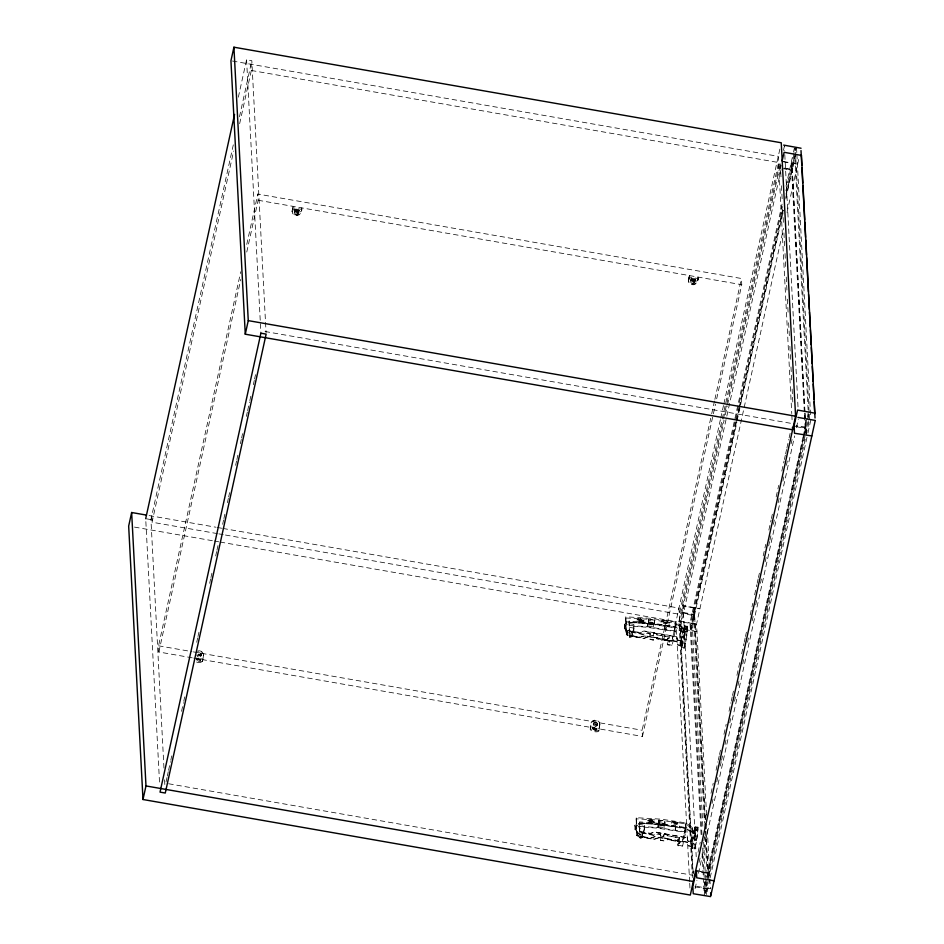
<?xml version="1.0" encoding="UTF-8"?>
<svg xmlns="http://www.w3.org/2000/svg" width="944" height="944" viewBox="0 0 944 944"><rect width="100%" height="100%" fill="white"/><g stroke="black" fill="none" stroke-linecap="round" stroke-linejoin="round"><path stroke-width="0.71" stroke-dasharray="4.72 3.54" d="M683.68 638.781L686.264 639.23L684.471 648.233L681.887 647.785L684.317 634.816L684.884 625.671L681.32 636.929L682.075 644.905L681.474 645.59L677.757 644.941L676.978 641.354L644.363 635.666L640.162 637.141L626.191 634.698L640.185 637.46L644.374 635.973L677.001 641.672M686.099 639.466L687.657 627.028L687.468 626.12L684.884 625.671M695.846 844.113L694.914 849.093L692.33 848.644L694.749 835.676L695.327 826.543L691.751 837.788L692.507 845.777L691.905 846.461L688.188 845.812L687.409 842.225L654.794 836.526L650.605 838.001L636.622 835.57L650.617 838.319L654.817 836.832L687.409 842.225M697.769 830.932L697.64 828.348L695.339 834.449M696.542 840.325L698.088 827.9L697.899 826.991L695.327 826.543M625.801 617.99L647.501 619.158L674.972 623.087L675.279 631.017L672.152 645.236L667.927 645.082L667.255 643.265C669.095 641.224 669.131 641.944 667.278 643.584M677.473 840.077L678.146 841.883L682.37 842.036L685.309 828.667L657.461 824.395L639.548 823.062M198.441 652.906A2.23 2.03 -3 0 1 201.367 654.676L201.155 655.938A2.23 2.03 -3 0 1 197.048 655.714M294.257 212.435L294.469 211.173A2.23 2.03 -3 0 1 298.693 211.916L298.469 213.179A2.23 2.03 -3 0 1 294.257 212.435L294.245 212.211A2.23 2.03 -3 0 0 298.457 212.943M298.693 211.916L294.375 211.444A2.23 2.03 -3 0 1 298.705 212.14M593.233 724.166L593.457 723.139A2.23 2.03 -3 0 1 597.682 723.871L597.446 724.909A2.23 2.03 -3 0 1 593.233 724.166L593.245 724.39A2.23 2.03 -3 0 0 597.458 725.134L593.245 724.39M597.682 723.871L593.363 723.399L597.658 724.142A2.23 2.03 -3 0 0 593.469 723.364L593.375 723.623M690.571 281.642L690.784 280.38A2.23 2.03 -3 0 1 694.996 281.111L694.784 282.374A2.23 2.03 -3 0 1 690.571 281.642L694.878 282.114L690.583 281.359A2.23 2.03 -3 0 0 694.772 282.15M694.996 281.111L690.689 280.639L694.973 281.383M780.57 168.185L781.172 165.212M686.677 635.843L687.208 627.477L684.896 633.589M693.356 843.783L695.94 844.231L697.333 836.136L697.793 832.632L695.209 832.171M683.928 637.849L684.093 636.48L681.509 636.032M685.403 643.253L684.447 647.761M694.914 849.093L694.524 837.34L691.94 836.891M694.359 838.709L697.899 826.991M238.348 97.173L246.573 59.767L251.812 60.687L265.441 320.877M163.961 768.038L150.934 519.601L233.782 142.686M239.481 116.785L251.812 60.687M217.415 533.62L152.055 522.209L233.64 151.04M239.646 123.699L251.34 70.47L251.021 64.275M192.257 657.826L158.852 651.997L158.533 645.802L240.744 271.754M246.75 244.413L257.818 194.063L741.429 278.504L741.748 284.699L715.823 402.663M158.852 651.997L240.755 279.389M246.762 252.048L258.149 200.258L257.818 194.063M166.05 781.809L166.994 777.49M167.312 776.051L168.256 771.732M168.575 770.292L170.475 761.666M170.793 760.227L171.737 755.908M181.543 711.316L183.443 702.678M183.761 701.239L184.705 696.92M196.718 642.25L197.674 637.943M197.992 636.504L198.936 632.185M209.686 583.274L210.63 578.955M210.949 577.516L211.904 573.197M215.692 555.933L216.648 551.615M216.955 550.175L218.229 544.428M222.654 524.286L223.598 519.967M223.917 518.527L224.861 514.209M227.398 502.704L228.342 498.385M228.66 496.945L229.604 492.638M235.622 465.298L236.566 460.979M236.885 459.551L237.829 455.232M240.366 443.715L241.31 439.408M241.629 437.969L242.573 433.65M246.372 416.387L247.316 412.068M247.635 410.628L249.535 402.002M249.841 400.563L250.797 396.244M253.322 384.739L254.278 380.42M254.585 378.981L255.541 374.662M292.097 211.303L293.065 206.358L293.171 208.412A4.496 1.782 12.4 0 0 297.62 210.76A4.496 1.782 12.4 0 0 301.903 209.934L301.797 207.881L300.829 212.825A4.496 4.095 -3 0 1 292.097 211.303L292.074 210.842A4.496 4.095 -3 0 0 300.806 212.365M295.071 210.406L295.201 209.568A2.23 0.885 12.4 0 1 297.266 209.249A2.23 0.885 12.4 0 1 299.413 210.3L299.437 210.772A2.23 0.885 12.4 0 1 297.36 211.078A2.23 0.885 12.4 0 1 295.224 210.028L299.46 210.429L299.331 211.267A2.23 0.885 12.4 0 1 297.254 211.574A2.23 0.885 12.4 0 1 295.106 210.536L299.354 211.149M197.001 658.499A2.23 0.885 12.4 0 1 200.671 659.537L200.588 660.517A2.23 0.885 12.4 0 1 196.954 660.281M197.756 650.971A4.496 4.095 -3 0 1 203.491 655.124L202.606 661.673A4.496 1.782 12.4 0 1 196.281 661.945M202.606 661.673L202.748 659.077L196.505 657.992M301.679 210.925L301.596 209.332L292.864 207.81L292.947 209.403A4.496 1.782 12.4 0 0 297.395 211.763A4.496 1.782 12.4 0 0 301.679 210.925L301.903 209.934M688.388 280.038L689.38 275.554L689.486 277.607A4.496 1.782 12.4 0 0 693.934 279.967A4.496 1.782 12.4 0 0 698.206 279.129L698.1 277.076L697.12 281.572A4.496 4.095 -3 0 1 688.388 280.038L688.412 280.498A4.496 4.095 -3 0 0 697.144 282.02L697.911 278.527L689.179 277.005L688.412 280.498M599.133 729.865A4.496 1.782 12.4 0 1 594.85 730.703A4.496 1.782 12.4 0 1 590.413 728.343L591.086 723.257A4.496 4.095 -3 0 1 599.818 724.78L598.921 730.868A4.496 1.782 12.4 0 1 594.637 731.694A4.496 1.782 12.4 0 1 590.189 729.346L591.062 722.797A4.496 4.095 -3 0 1 599.794 724.331L599.818 724.78M592.726 728.119L596.915 729.37L596.974 728.744A2.23 0.885 12.4 0 0 594.838 727.694A2.23 0.885 12.4 0 0 592.761 728.001L597.021 728.874M691.362 279.377L691.504 278.763A2.23 0.885 12.4 0 1 693.58 278.456A2.23 0.885 12.4 0 1 695.728 279.495L695.669 280.356A2.23 0.885 12.4 0 1 693.569 280.769A2.23 0.885 12.4 0 1 691.421 279.731L691.492 279.105L695.752 279.967A2.23 0.885 12.4 0 1 693.675 280.274A2.23 0.885 12.4 0 1 691.527 279.235L695.763 279.625L691.397 279.259A2.23 0.885 12.4 0 1 693.474 278.952A2.23 0.885 12.4 0 1 695.61 279.99L695.657 280.12M592.738 728.343L592.679 728.969A2.23 0.885 12.4 0 0 594.814 730.019A2.23 0.885 12.4 0 0 596.891 729.712L597.033 729.098L592.785 728.473A2.23 0.885 12.4 0 0 594.932 729.523A2.23 0.885 12.4 0 0 596.997 729.216L597.033 729.098M599.794 724.331L598.921 730.868M689.179 277.005L689.262 278.598A4.496 1.782 12.4 0 0 693.71 280.958A4.496 1.782 12.4 0 0 697.994 280.12L698.206 279.129M625.966 629.388C629.613 637.448 634.569 632.338 633.872 624.385L625.872 622.993L624.397 624.598L625.919 626.037C625.553 630.155 625.542 635.159 629.719 637.259C635.229 637.082 633.53 628.126 633.872 624.385M644.056 620.397L640.563 621.447L637.448 620.633L637.082 619.347L640.48 618.686L644.056 620.397L640.622 621.211L637.082 619.347M643.737 621.836L643.383 620.491L640.268 619.689L637.92 619.937L638.592 622.013L642.062 622.615L643.737 621.836L641.944 620.444L637.92 619.937M647.667 623.37L647.608 626.722L647.667 623.37L653.661 624.22L653.614 627.571L653.661 624.22M648.363 620.208L648.54 619.417L654.57 620.114L654.499 623.512L648.493 622.71L648.363 620.208L654.369 621.01L654.499 623.512M648.493 622.71L648.54 619.417M649.85 635.383L650.204 633.365L647.301 632.858L643.442 634.215L629.223 631.737L643.466 634.533L647.324 633.176L650.227 633.672L649.85 635.383L653.295 635.985L653.838 633.117L656.871 633.955L653.838 633.117M657.071 637.707L656.882 638.557L669.497 641.07L656.894 638.864L657.071 637.707L654.05 637.176L653.508 640.044L650.062 639.442L650.416 637.424L647.513 636.917L643.655 638.286L629.436 635.796L643.678 638.592L647.537 637.235L650.416 637.424M654.369 621.01L654.57 620.114M656.682 634.805L669.272 636.999L656.682 634.805L656.847 633.636M661.001 622.332L661.661 620.562L664.246 620.468L666.877 621.471L666.676 623.736L661.437 622.946L661.378 621.848L663.974 621.707L667.054 623.252M193.709 658.086L642.451 736.438L642.132 730.243L711.387 415.171M711.705 413.732L714.549 400.787M714.868 399.347L741.429 278.504M642.451 736.438L715.505 404.103M667.054 639.525L667.856 638.203L668.977 638.392L669.261 636.693M669.19 642.451L669.473 640.752M667.042 640.15L667.715 641.023L671.939 641.177L675.043 626.639L647.1 622.367L629.082 621.022L629.235 632.055M689.627 881.838L675.998 621.636L720.402 419.608M720.72 418.168L723.564 405.224M723.883 403.784L780.063 148.196M671.939 641.177L674.877 627.807L647.029 623.536L629.117 622.202M692.365 877.495L678.948 621.364L723.21 419.962M723.529 418.522L780.133 160.999M693.144 872.586L679.975 621.164L724.095 420.41M725.358 414.652L727.258 406.026M727.576 404.587L780.393 164.327M783.449 150.415L784.358 146.285L784.57 150.438M705.262 819.64L694.218 607.912L699.823 608.55L682.441 605.529L682.795 612.703L679.326 628.574L696.778 631.63L696.92 630.993L691.244 630.002L736.945 421.98M781.042 169.448L683.468 613.364L696.224 856.751M681.367 640.752L684.306 626.969L681.922 626.556L675.479 622.061L650.794 618.308L625.766 616.821L625.955 630.321L639.938 632.763L644.138 631.288L676.754 636.976L677.509 640.256L681.367 640.752L681.474 645.59M681.592 645.118L684.565 631.973L684.306 626.969M637.247 831.558C641.011 839.051 645.366 829.953 644.304 825.257L636.303 823.852L635.359 824.549L634.852 825.906L636.35 826.897L636.551 830.649L635.489 830.142L635.076 829.056L636.504 827.605L636.303 823.852L639.761 828.171L644.504 829.009L642.581 837.269L640.445 838.201L638.05 836.419L636.398 830.248L637.436 835.31M701.109 834.579L690.005 622.922L782.198 203.479M785.998 186.216L793.184 153.553M793.479 152.173L794.388 148.031L794.612 152.196M647.372 820.843L650.864 819.793L654.487 821.256L650.994 822.307L647.879 821.492L647.513 820.206L650.923 819.557L654.452 821.422L651.053 822.071L647.513 820.206M701.97 834.732L690.878 623.075L782.446 206.512M785.927 190.688L795.261 148.184L795.485 152.338M736.06 421.531L693.51 615.11L704.413 823.156M736.379 420.092L738.904 408.587M739.223 407.147L782.552 210.04M786.022 194.216L791.579 168.964L805.126 427.443L803.368 435.432M736.473 421.838L692.188 623.3L702.961 828.844M736.792 420.399L739.317 408.882M739.636 407.442L782.977 210.3M785.821 197.343L796.571 148.42L796.807 152.822M737.099 420.576L783.437 210.488M785.797 199.019L795.627 155.111L809.138 412.87M706.56 814.92L696.554 624.067L783.544 228.33M787.025 212.494L799.356 156.374M654.168 822.696L653.814 821.351L650.699 820.56L648.351 820.808L649.024 822.873L652.493 823.487L654.168 822.696L652.387 821.304L648.351 820.808M658.098 824.23L658.039 827.581L658.098 824.23L664.104 825.08L664.045 828.431L664.104 825.08M658.794 821.068L658.971 820.277L665.001 820.985L664.93 824.372L658.924 823.569L658.794 821.068L664.8 821.87L664.93 824.372M658.924 823.569L658.971 820.277M660.281 836.242L660.647 834.225L657.744 833.717L653.873 835.086L639.654 832.596L653.897 835.393L657.756 834.036L660.658 834.543L660.281 836.242L663.726 836.844C662.051 831.44 671.573 836.172 664.293 834.295M677.709 844.443L678.5 843.122L679.621 843.322L679.928 841.93L667.325 839.735L667.502 838.567L664.482 838.036L663.939 840.915L660.493 840.313L660.859 838.296L657.956 837.788L654.098 839.145L639.867 836.667L654.109 839.464L657.968 838.095L660.859 838.296M664.8 821.87L665.001 820.985M663.726 836.844L664.269 833.977M667.113 835.664L679.715 837.871L667.113 835.664L667.29 834.508M667.325 839.735L667.502 838.567M671.432 823.203L672.093 821.422L674.677 821.339L677.308 822.33L677.108 824.608L671.868 823.805L671.809 822.72L674.405 822.566L677.485 824.124M678.063 839.287L679.409 839.263L679.692 837.552M679.621 843.322L679.904 841.623L667.314 839.417M682.37 842.036L685.486 827.499L657.531 823.227L639.513 821.894L639.666 832.915M679.597 843.004L678.252 843.039L677.957 845.753L682.583 846.095L685.71 831.876L685.486 827.499M692.33 848.644L691.799 841.611L694.737 827.829L692.353 827.416L685.922 822.92L661.225 819.168L636.209 817.681L636.386 831.192L650.369 833.635L654.57 832.148L687.185 837.847L654.546 831.841L650.357 833.316L636.374 830.873M693.297 873.861L693.934 870.982M698.041 852.29L700.259 842.213M705.31 819.191L706.891 812.005M711.009 793.302L713.216 783.225M716.059 770.28L717.959 761.655M718.278 760.215L719.222 755.896M719.54 754.457L720.496 750.138M723.965 734.314L726.184 724.249M729.028 711.292L730.927 702.666M731.246 701.227L732.19 696.908M732.509 695.468L733.453 691.15M736.934 675.326L739.777 662.381M741.677 653.755L743.896 643.678M744.214 642.239L745.158 637.92M745.477 636.492L746.421 632.173M750.22 614.91L752.746 603.393M754.645 594.767L756.852 584.69M757.171 583.25L758.126 578.943M758.433 577.504L759.389 573.185M763.177 555.922L765.714 544.417M768.876 530.021L771.083 519.955M771.401 518.516L772.357 514.197M776.145 496.933L778.682 485.428M781.844 471.044L784.051 460.967M784.37 459.527L785.314 455.22M785.632 453.781L786.588 449.462M786.895 448.022L788.795 439.385M789.113 437.957L790.694 430.759M699.091 862.415L700.047 858.096M703.835 840.833L704.79 836.514M712.059 803.427L713.003 799.108M716.803 781.844L717.747 777.526M720.284 766.021L721.228 761.702M721.546 760.262L722.49 755.955M725.027 744.438L725.971 740.12M729.771 722.856L730.715 718.549M734.515 701.274L735.459 696.967M737.984 685.45L738.94 681.143M742.727 663.88L743.683 659.561M747.471 642.298L748.427 637.979M752.215 620.715L753.17 616.397M755.696 604.892L756.651 600.573M760.439 583.309L761.395 578.991M765.183 561.727L766.139 557.408M768.664 545.903L769.608 541.585M769.926 540.145L770.882 535.826M773.407 524.321L774.351 520.002M778.151 502.739L779.095 498.42M782.895 481.157L783.839 476.85M786.376 465.333L787.32 461.014M791.119 443.751L792.063 439.444M695.114 888.634L696.932 880.363M698.489 873.294L794.624 435.927M796.465 427.538L798.282 419.266M705.144 881.849L703.882 887.596L695.28 886.097M705.463 880.41L707.044 873.235L698.43 871.725M807.002 418.463L805.102 427.077L796.5 425.579M807.321 417.024L808.265 412.717M803.049 436.871L707.056 873.601L705.109 836.408M708.094 872.657L805.633 427.998L805.244 420.635M803.887 436.694L704.755 887.749L710.431 888.741L710.289 889.378L694.395 886.77M804.205 435.255L808.831 414.227M706.973 882.121L704.248 894.523L703.422 878.758M804.972 436.246L707.575 879.36L707.233 872.799L698.631 871.3M805.598 433.426L808.63 419.643L808.335 414.097M708.153 880.894L705.121 894.676L704.448 881.861M708.448 879.513L805.846 436.399M806.164 434.96L809.197 421.177M709.912 879.076L706.431 894.9L705.581 878.758M710.218 877.637L807.639 434.417M807.958 432.977L810.813 420.021M684.117 636.952L687.468 626.12M694.878 848.621L695.079 847.818M695.634 280.462L691.374 279.601M682.76 612.939L694.572 614.756M677.497 840.384L678.276 838.756L679.409 839.263M805.798 427.951L794.187 426.004M643.891 621.14L642.168 622.143L638.014 621.707M654.322 822.012L652.599 823.003L648.445 822.578M636.94 619.972L640.433 618.922L644.02 620.55M696.389 624.432L678.972 621.435M667.314 622.084L664.352 622.662L661.284 621.034M677.745 822.956L674.795 823.522L671.715 821.905M681.226 640.905L681.816 639.914M687.173 837.529L687.94 841.116L691.657 841.765L692.247 840.774M691.905 846.461L695.008 832.832L692.613 832.419L686.182 827.923L661.496 824.171L636.468 822.684L636.209 817.681M668.977 638.392L667.609 638.109L667.054 640.469M625.955 630.321L639.914 632.456L644.115 630.97L676.73 636.669L677.509 640.256M667.337 640.693L671.916 640.858M667.231 644.374L672.152 645.236M677.473 841.01L682.359 841.729M677.686 845.081L682.583 846.095M648.67 621.919L654.699 622.615M659.101 822.779L665.131 823.487M674.972 623.087L681.568 627.689L684.14 628.138L684.365 632.515L681.792 632.055L675.208 627.453L669.19 626.415L647.726 623.536L626.025 622.356L625.766 616.821M679.397 822.897L657.933 820.029L636.232 818.849L636.457 823.227L658.157 824.395L679.633 827.274L685.639 828.325L692.223 832.927L694.796 833.375L694.572 828.997L691.999 828.549L685.415 823.947L679.397 822.897L679.633 827.274M647.478 624.22L653.484 625.07M647.796 625.872L653.803 626.722M675.279 631.017L647.324 626.733L629.318 625.4L629.447 636.114M674.877 627.807L675.078 631.548L647.218 627.288L629.306 625.955L629.082 621.022M657.909 825.08L663.915 825.929M658.228 826.732L664.234 827.581M685.71 831.876L657.756 827.605L639.749 826.271L639.89 836.974M685.309 828.667L685.509 832.419L657.661 828.148L639.737 826.814L639.513 821.894M684.565 631.973L682.182 631.56L675.751 627.052L651.053 623.311L626.037 621.813L626.202 635.017M232.389 61.018L778.269 156.338L791.756 413.59M783.154 161.459L797.586 164.032L791.933 163.347L804.949 411.749M783.461 161.872L791.06 163.194L791.402 169.767L785.019 168.646M251.34 70.47L778.599 162.533L679.302 614.273L224.672 534.894M784.429 168.079L791.591 169.33L794.754 154.958L808.111 409.767M782.116 168.504L792.335 170.121L804.784 411.796M258.149 200.258L741.748 284.699M295.177 209.91L299.472 210.654M294.375 211.444L298.67 212.188M265.028 331.509L792.276 423.561M796.134 426.7L804.949 428.246L805.291 434.806M149.069 515.554L215.857 527.212M217.085 527.425L221.663 528.227M222.902 528.439L678.972 608.078L692.849 872.681M150.934 519.601L145.695 518.693L159.571 783.296M218.866 533.879L223.221 534.634M679.975 621.164L690.005 622.922M690.878 623.075L696.554 624.067M134.473 527.094L212.872 540.782M214.323 541.03L218.678 541.785M220.129 542.045L675.998 621.636M684.494 625.848L687.079 626.297M685.073 626.58L687.657 627.028M683.904 627.087L686.489 627.536M685.037 628.503L687.621 628.952M683.185 629.306L685.769 629.754M684.778 631.312L687.362 631.76M682.37 632.35L684.955 632.81M684.317 634.816L686.902 635.265M634.073 628.138L629.329 627.312L625.872 622.993L626.073 626.745L624.598 628.35L626.12 629.778M681.32 636.929L683.904 637.377L684.471 648.233M649.838 635.076L653.295 635.985M677.497 639.949L681.202 640.598M657.083 638.014L654.05 637.176M682.925 642.923L685.497 643.371M682.075 644.905L681.887 647.785M681.45 645.283L677.757 644.941M682.075 646.97L684.66 647.419M158.533 645.802L191.927 651.631M193.378 651.891L642.132 730.243M198.488 654.452L201.343 654.947A2.23 2.03 -3 0 0 198.452 653.13M198.5 654.676L201.367 654.676M198.382 654.947L201.249 655.679A2.23 2.03 -3 0 1 197.036 655.49M196.954 654.924L201.249 655.679M593.269 724.119L597.564 724.874M590.319 726.75L599.051 728.272M196.423 658.924L200.718 659.667M196.435 659.148L200.694 660.009A2.23 0.885 12.4 0 1 197.06 659.785M196.305 659.419L200.6 660.175M196.317 659.644L200.553 660.045A2.23 0.885 12.4 0 0 196.883 658.995M694.926 826.708L697.51 827.156M695.504 827.44L698.088 827.9M694.347 827.947L696.932 828.395M695.468 829.363L698.053 829.823M693.616 830.165L696.2 830.614M692.802 833.222L695.386 833.67M694.749 835.676L697.333 836.136M691.751 837.788L694.336 838.237M694.111 839.641L696.696 840.089M660.269 835.936L663.715 836.537M691.645 841.458L687.94 841.116M667.514 838.874L664.482 838.036M691.881 846.143L688.188 845.812M692.518 847.83L695.103 848.278M696.483 870.557L708.059 872.822M168.634 783.756L692.979 875.3M694.548 614.992L705.133 819.534M796.878 154.285L810.66 417.083M809.209 414.251L809.504 419.797M805.02 413.212L805.338 419.112M805.409 420.587L806.093 433.591M804.854 413.271L805.161 419.16M784.794 154.686L798.069 408.02M780.287 163.855L781.16 179.891M781.467 185.779L782.316 201.981M782.706 209.344L783.555 225.545M783.933 232.908L784.712 247.635M785.019 253.535L785.868 269.736M786.258 277.099L787.025 291.826M787.414 299.189L788.264 315.39M788.641 322.754L789.42 337.48M789.88 346.318L790.576 359.581M790.966 366.945L791.815 383.146M792.122 389.034L792.972 405.236M791.827 415.065L792.217 422.416M697.911 278.527L697.994 280.12M707.327 829.599L710.431 888.741M705.888 831.416L708.378 878.144M705.746 831.31L707.917 872.551M703.658 842.048L705.498 877.283M702.666 847.983L704.366 880.386M702.112 853.718L703.339 877.283M681.922 626.556L682.182 631.56M692.353 827.416L692.613 832.419M681.568 627.689L681.792 632.055M691.999 828.549L692.223 832.927M689.71 883.313L690.017 889.189M675.479 622.061L675.751 627.052M685.922 822.92L686.182 827.923M685.415 823.947L685.639 828.325M668.966 622.037L669.19 626.415M664.93 624.869L665.166 629.247M664.765 626.037L664.965 629.79M675.373 825.74L675.597 830.106M675.196 826.897L675.397 830.649M653.508 640.044L650.062 639.442M663.939 840.915L660.493 840.313M644.304 825.257L644.504 829.009M632.114 632.386L632.315 636.138M642.557 833.245L642.746 836.998M631.949 632.645L632.138 636.398M642.38 833.517L642.581 837.269M630.686 633.448L630.875 637.2M641.118 834.319L641.318 838.071M629.518 633.507L629.719 637.259M639.961 834.366L640.15 838.119M627.418 631.807L627.618 635.548M637.861 832.667L638.05 836.419M626.816 630.686L627.005 634.439M624.857 625.53L625.046 629.282M635.288 826.389L635.489 830.142M624.444 624.444L624.621 628.787M634.887 825.304L635.052 829.658M265.524 322.352L266.066 332.642M246.573 59.767L260.898 333.197M203.491 655.124L203.515 655.584A4.496 4.095 -3 0 0 197.78 651.431M151.724 516.014L152.055 522.209M164.575 779.803L164.881 785.679M636.468 822.684L636.634 835.877M690.796 280.604A2.23 2.03 -3 0 1 695.008 281.336M202.83 660.67A4.496 1.782 12.4 0 1 196.505 660.942M683.491 613.73L680.341 628.09L690.371 629.849L693.533 615.476L683.491 613.73M295.083 210.064L299.307 210.795A2.23 0.885 12.4 0 0 297.159 209.757A2.23 0.885 12.4 0 0 295.083 210.064M592.655 728.508L596.868 729.24A2.23 0.885 12.4 0 0 594.72 728.19A2.23 0.885 12.4 0 0 592.655 728.508M298.564 212.683L294.268 211.94L298.564 212.683M693.344 607.759L683.303 606.001L683.645 612.562L693.687 614.32L693.344 607.759"/><path stroke-width="1.42" d="M801.067 148.243L783.65 145.093M814.814 413.861L801.444 155.43L784.145 152.291L782.104 160.952M794.046 425.85L797.562 410.062L814.955 413.177M815.333 420.434L797.869 417.39M146.167 515.046L131.653 512.509L128.667 526.079L142.992 799.509L690.324 895.065L795.58 416.198L781.254 142.768L233.923 47.2L230.938 60.77L245.275 334.2L792.594 429.768L792.464 427.278M145.695 518.693L234.56 114.436M142.992 799.509L145.978 785.939L131.653 512.509M245.275 334.2L248.26 320.63L233.923 47.2M801.303 156.102L801.444 155.465M710.667 896.599L693.238 893.72L692.825 886.333L696.353 870.557L696.731 877.802L714.136 880.811M697.191 871.041L697.002 871.477M815.168 420.788L710.797 895.667L710.643 892.894M794.187 426.004L794.447 433.249L811.84 435.951M248.26 320.63L795.58 416.198M145.978 785.939L693.309 881.495M801.008 150.568L801.786 165.33M801.916 167.89L802.707 182.947M802.848 185.567L804.63 219.645M804.772 222.383L805.551 237.263M805.704 240.059L806.483 254.88M806.624 257.736L808.406 291.613M808.56 294.528L809.327 309.278M809.48 312.145L810.259 326.954M810.4 329.763L811.179 344.631M811.333 347.581L812.17 363.523M812.324 366.461L813.114 381.459M813.244 384.078L814.035 399.123M814.176 401.696L815.026 418.015M705.498 824.053L705.734 828.478M705.369 823.947L705.593 828.372M260.898 333.197L160.032 792.122L165.271 793.031L266.137 334.105L260.898 333.197"/></g></svg>
